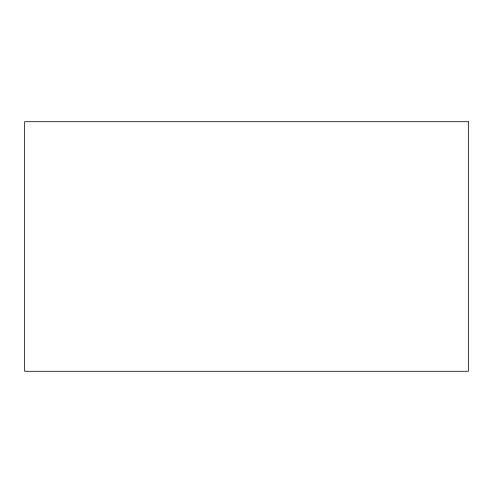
<?xml version="1.0" encoding="UTF-8"?>
<svg xmlns="http://www.w3.org/2000/svg" width="493" height="493" viewBox="0 0 493 493"><rect width="100%" height="100%" fill="white"/><g stroke="black" fill="none" stroke-linecap="round" stroke-linejoin="round"><path stroke-width="0.74" d="M468.35 121.709L24.65 121.709L24.65 371.291L468.35 371.291L468.35 121.709"/></g></svg>
